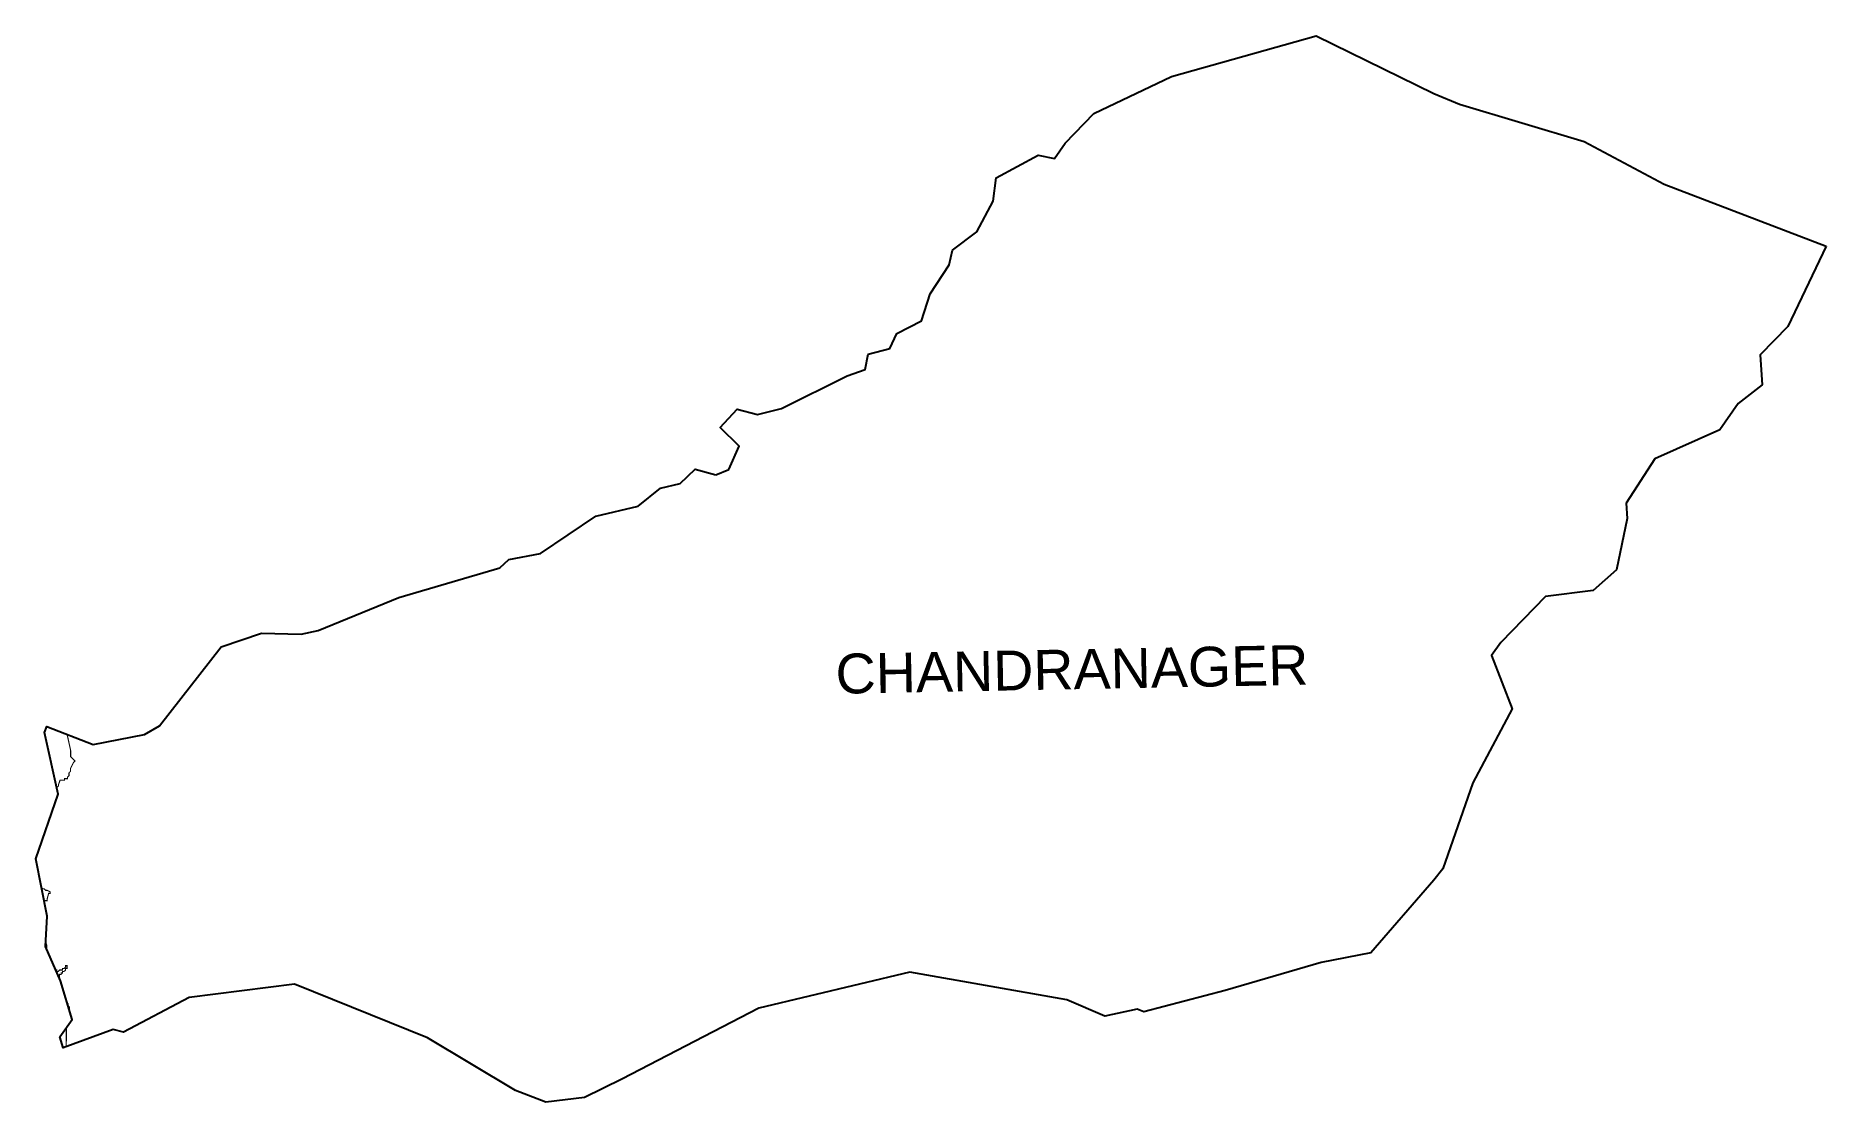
# Model space of a CAD drawing. Header units: metres. Extents: x 301529 to 306417, y 1961273 to 1964183.
import ezdxf

# ---------------------------------------------------------------- set-up
doc = ezdxf.new("R2010")
doc.units = ezdxf.units.M
for name, color, linetype in [('HAZARDS LINE', 1, 'Continuous'), ('village', 3, 'Continuous'), ('VILLAGE NAME', 250, 'Continuous')]:
    doc.layers.add(name, color=color, linetype=linetype)
doc.styles.get("Standard").update_dxf_attribs({"font": 'simplex.shx'})

msp = doc.modelspace()

# ---------------------------------------------------------------- linework, layer by layer
at = {"color": 3, "flags": 128}
msp.add_lwpolyline([(303385.1, 1962985.4), (303420.8, 1962999.5)], dxfattribs=at)
at = {"layer": 'HAZARDS LINE', "lineweight": 18, "const_width": 3.01}
for points in [[(301585.9, 1962132.2), (301586.6, 1962132.2), (301590.7, 1962136.2), (301590.7, 1962140.2), (301594.9, 1962152.2), (301606.9, 1962152.1), (301607, 1962156.1), (301615, 1962156), (301615, 1962160), (301619.1, 1962164), (301619.2, 1962172), (301623.2, 1962176), (301623.3, 1962184.1), (301627.4, 1962192), (301631.5, 1962200), (301635.6, 1962204), (301623.6, 1962216.2), (301623.8, 1962232.3), (301614, 1962277)], [(301551.5, 1961823.2), (301559.4, 1961823.1), (301559.4, 1961827.1), (301563.6, 1961843.1), (301567.6, 1961843.1), (301567.7, 1961847.1), (301559.7, 1961851.2), (301555.7, 1961851.3), (301551.7, 1961855.3), (301547.7, 1961855.4), (301544.3, 1961858.8)], [(301558, 1961691.3), (301558.2, 1961702.6), (301555.9, 1961709.4)], [(301592.4, 1961612.9), (301593.4, 1961613.8), (301593.5, 1961621.9), (301597.5, 1961621.8), (301597.5, 1961625.8), (301601.6, 1961625.8), (301601.6, 1961629.8), (301605.6, 1961629.8), (301609.7, 1961633.7), (301609.7, 1961637.8), (301613.7, 1961637.7), (301613.8, 1961645.8), (301609.8, 1961645.8), (301609.8, 1961641.8), (301605.7, 1961637.8), (301601.7, 1961637.8), (301601.6, 1961633.8), (301593.6, 1961633.9), (301589.6, 1961629.9), (301585.5, 1961630), (301585.6, 1961634), (301583.2, 1961634)], [(301619.2, 1961527.8), (301620.7, 1961529.2), (301620.7, 1961533.2), (301616.7, 1961533.2), (301616.8, 1961541.3), (301615.2, 1961541.3)], [(301611.4, 1961424.4), (301611.6, 1961424.8), (301612.1, 1961476)]]:
    msp.add_lwpolyline(points, dxfattribs=at)
at = {"layer": 'village', "color": 3, "true_color": 0x00ff00}
for points in [[(303420.8, 1962999.5, 0), (303449.3, 1963063.4, 0), (303396.8, 1963114.4, 0), (303443.2, 1963164.4, 0), (303499.4, 1963149.7, 0), (303564.5, 1963166.4, 0), (303744.1, 1963255, 0), (303792.7, 1963272.6, 0), (303801.5, 1963314.2, 0), (303860.6, 1963330.3, 0), (303879.7, 1963371.1, 0), (303947.2, 1963405.4, 0), (303970.8, 1963479.1, 0), (304022.5, 1963558.2, 0), (304031.5, 1963598.5, 0), (304097.6, 1963648.8, 0), (304142.2, 1963732.5, 0), (304151, 1963795.9, 0), (304265.6, 1963857.6, 0), (304309.7, 1963848.4, 0), (304339.5, 1963890.5, 0), (304417.3, 1963971.4, 0), (304629.6, 1964072.2, 0), (305024.7, 1964183.3, 0), (305345.6, 1964026.1, 0), (305415.6, 1963997.1, 0), (305755.9, 1963894.8, 0), (305974.4, 1963778.2, 0), (306417.1, 1963609.6, 0)], [(306417.1, 1963609.6, 0), (306312.3, 1963389.9, 0), (306237.2, 1963312.9, 0), (306242, 1963230.5, 0), (306176.4, 1963180, 0), (306126.3, 1963107.7, 0), (305949.3, 1963028.7, 0), (305871.1, 1962907.6, 0), (305873.9, 1962866, 0), (305844.8, 1962726.3, 0), (305780.6, 1962669.6, 0), (305650.4, 1962653.1, 0), (305529.1, 1962527.4, 0), (305503, 1962491.8, 0), (305559.6, 1962346.8, 0), (305452.1, 1962145, 0), (305370.8, 1961909.6, 0), (305345.4, 1961879.4, 0), (305173.9, 1961681.1, 0), (305038.3, 1961654.6, 0), (304775.6, 1961578.3, 0), (304554.4, 1961519.7, 0), (304535.9, 1961526.7, 0), (304447.8, 1961507.5, 0), (304343.8, 1961552.5, 0), (303914.9, 1961627.8, 0), (303502.8, 1961530, 0), (303128.9, 1961335.9, 0), (303026.5, 1961285.9, 0), (302920.9, 1961273.1, 0), (302838.4, 1961305.1, 0), (302598.4, 1961448.3, 0), (302234.7, 1961594.8, 0), (301947.7, 1961558.9, 0), (301768, 1961464.4, 0), (301739.9, 1961471.7, 0), (301603.1, 1961421.3, 0), (301594.5, 1961451.1, 0), (301628.1, 1961498.5, 0), (301596, 1961604.7, 0), (301555.3, 1961697.6, 0), (301560, 1961781.2, 0), (301528.5, 1961936.9, 0), (301589.9, 1962114.1, 0), (301552.3, 1962282.3, 0), (301558.5, 1962298.3, 0), (301685.3, 1962249.5, 0), (301825, 1962276.3, 0), (301865.9, 1962299.8, 0), (302035.1, 1962515.6, 0), (302144.8, 1962552.8, 0), (302253.5, 1962550.4, 0), (302299.7, 1962560.3, 0), (302519.7, 1962650.8, 0), (302795.6, 1962731.2, 0), (302819.9, 1962754.1, 0), (302906.2, 1962770.3, 0), (303057.7, 1962872.5, 0), (303173.6, 1962899.5, 0), (303234.4, 1962948.9, 0), (303287.5, 1962961.4, 0), (303328.8, 1963000.5, 0), (303385.1, 1962985.4, 0)]]:
    msp.add_polyline3d(points, dxfattribs=at)

# ---------------------------------------------------------------- texts
at = {"layer": 'VILLAGE NAME', "insert": (303711.1, 1962496.4), "char_height": 108.748, "attachment_point": 1, "rotation": 1.1028}
msp.add_mtext_dynamic_manual_height_columns('{\\fArial|b0|i0|c0|p34;CHANDRANAGER}', width=1571.314, gutter_width=543.7, heights=[0], dxfattribs=at)

doc.saveas('drawing.dxf')
